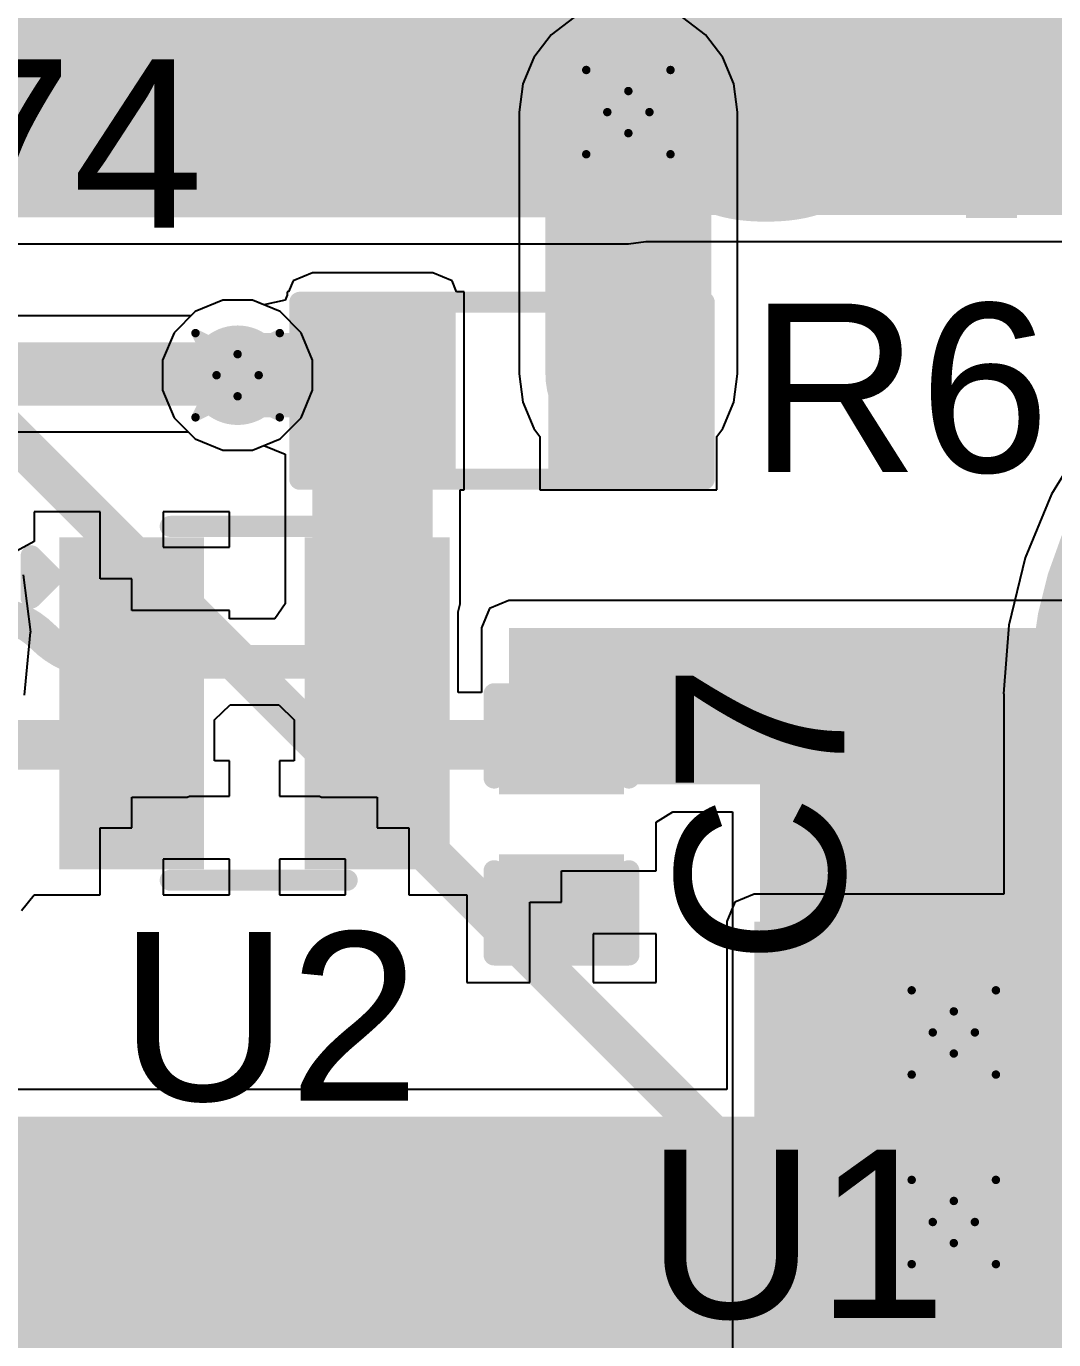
# Model space of a CAD drawing. Header units: inches. Extents: x -0.9 to 13.3, y -2.2 to 2.7.
# Drawn here: x 1.3271 to 1.571, y -1.21 to -0.8982 of the extents above; entities that cross this region are included whole.
import ezdxf

# ---------------------------------------------------------------- set-up
doc = ezdxf.new("R2010")
doc.units = ezdxf.units.IN
doc.header["$MEASUREMENT"] = 0
for name, color, linetype in [('Board Outline', 216, 'Continuous'), ('Bottom Layer', 5, 'Continuous'), ('Dimension', 6, 'Continuous'), ('Drill Drawing', 1, 'Continuous'), ('Top Layer', 1, 'Continuous'), ('Top Overlay', 2, 'Continuous'), ('Top Paste', 8, 'Continuous'), ('Top Solder', 216, 'Continuous'), ('Via Holes', 16, 'Continuous')]:
    doc.layers.add(name, color=color, linetype=linetype)
doc.styles.add('Arial', font='', dxfattribs={"height": 0.2})
doc.styles.add('Arial_Bold', font='', dxfattribs={"height": 0.2})
doc.styles.get('Arial').set_extended_font_data('Arial')
doc.styles.get('Arial_Bold').set_extended_font_data('Arial', bold=True)

# ---------------------------------------------------------------- blocks, each defined once
blk = doc.blocks.new('SOT_583_17')
at = {"layer": 'Top Layer'}
for points in [[(-0.0423228, 0.0354331), (-0.0159448, 0.0354331), (-0.0159448, 0.0236221), (-0.0423228, 0.0236221)], [(0.0159448, 0.0354331), (0.0423228, 0.0354331), (0.0423228, 0.0236221), (0.0159448, 0.0236221)], [(-0.0423228, 0.0157481), (-0.0159448, 0.0157481), (-0.0159448, 0.0039371), (-0.0423228, 0.0039371)], [(0.0159449, 0.0157481), (0.0423229, 0.0157481), (0.0423229, 0.0039371), (0.0159449, 0.0039371)], [(-0.0423228, -0.003937), (-0.0159448, -0.003937), (-0.0159448, -0.015748), (-0.0423228, -0.015748)], [(0.0159447, -0.0039369), (0.0423227, -0.0039369), (0.0423227, -0.0157479), (0.0159447, -0.0157479)], [(-0.0423228, -0.023622), (-0.0159448, -0.023622), (-0.0159448, -0.035433), (-0.0423228, -0.035433)], [(0.0159448, -0.0236221), (0.0423228, -0.0236221), (0.0423228, -0.0354331), (0.0159448, -0.0354331)]]:
    blk.add_hatch(color=1, dxfattribs=at).paths.add_polyline_path(points)
at = {"layer": 'Top Paste'}
for points in [[(-0.0423228, 0.0354331), (-0.0159448, 0.0354331), (-0.0159448, 0.0236221), (-0.0423228, 0.0236221)], [(0.0159448, 0.0354331), (0.0423228, 0.0354331), (0.0423228, 0.0236221), (0.0159448, 0.0236221)], [(-0.0423228, 0.0157481), (-0.0159448, 0.0157481), (-0.0159448, 0.0039371), (-0.0423228, 0.0039371)], [(0.0159449, 0.0157481), (0.0423229, 0.0157481), (0.0423229, 0.0039371), (0.0159449, 0.0039371)], [(-0.0423228, -0.003937), (-0.0159448, -0.003937), (-0.0159448, -0.015748), (-0.0423228, -0.015748)], [(0.0159447, -0.0039369), (0.0423227, -0.0039369), (0.0423227, -0.0157479), (0.0159447, -0.0157479)], [(-0.0423228, -0.023622), (-0.0159448, -0.023622), (-0.0159448, -0.035433), (-0.0423228, -0.035433)], [(0.0159448, -0.0236221), (0.0423228, -0.0236221), (0.0423228, -0.0354331), (0.0159448, -0.0354331)]]:
    blk.add_hatch(color=8, dxfattribs=at).paths.add_polyline_path(points)
at = {"layer": 'Top Solder'}
for points in [[(-0.0463228, 0.0394331), (-0.0119448, 0.0394331), (-0.0119448, 0.0196221), (-0.0463228, 0.0196221)], [(0.0119448, 0.0394331), (0.0463228, 0.0394331), (0.0463228, 0.0196221), (0.0119448, 0.0196221)], [(-0.0463228, 0.0197481), (-0.0119448, 0.0197481), (-0.0119448, -6.29e-05), (-0.0463228, -6.29e-05)], [(0.0119449, 0.0197481), (0.0463229, 0.0197481), (0.0463229, -6.29e-05), (0.0119449, -6.29e-05)], [(-0.0463228, 6.3e-05), (-0.0119448, 6.3e-05), (-0.0119448, -0.019748), (-0.0463228, -0.019748)], [(0.0119447, 6.31e-05), (0.0463227, 6.31e-05), (0.0463227, -0.0197479), (0.0119447, -0.0197479)], [(-0.0463228, -0.019622), (-0.0119448, -0.019622), (-0.0119448, -0.039433), (-0.0463228, -0.039433)], [(0.0119448, -0.0196221), (0.0463228, -0.0196221), (0.0463228, -0.0394331), (0.0119448, -0.0394331)]]:
    blk.add_hatch(color=216, dxfattribs=at).paths.add_polyline_path(points)
at = {"layer": 'Top Overlay'}
for points in [[(-0.02, 0.0419999, 0.005, 0.005, 0), (0.022, 0.042, 0.005, 0.005, 0)], [(-0.053, 0.025, 0.005, 0.005, 0), (-0.0529999, 0.0349999, 0.005, 0.005, 0)], [(-0.0529999, 0.0349999, 0.005, 0.005, 0), (-0.048, 0.03, 0.005, 0.005, 0)], [(-0.053, 0.025, 0.005, 0.005, 0), (-0.048, 0.03, 0.005, 0.005, 0)], [(-0.0199999, -0.042, 0.005, 0.005, 0), (0.022, -0.042, 0.005, 0.005, 0)]]:
    blk.add_lwpolyline(points, format="xyseb", dxfattribs=at)
for points in [[(-0.02125, 0.0419999, 0.0025, 0.0025, 1), (-0.01875, 0.0419999, 0.0025, 0.0025, 1)], [(0.02075, 0.042, 0.0025, 0.0025, 1), (0.02325, 0.042, 0.0025, 0.0025, 1)], [(-0.0542499, 0.0349999, 0.0025, 0.0025, 1), (-0.0517499, 0.0349999, 0.0025, 0.0025, 1)], [(-0.0542499, 0.0349999, 0.0025, 0.0025, 1), (-0.0517499, 0.0349999, 0.0025, 0.0025, 1)], [(-0.04925, 0.03, 0.0025, 0.0025, 1), (-0.04675, 0.03, 0.0025, 0.0025, 1)], [(-0.04925, 0.03, 0.0025, 0.0025, 1), (-0.04675, 0.03, 0.0025, 0.0025, 1)], [(-0.05425, 0.025, 0.0025, 0.0025, 1), (-0.05175, 0.025, 0.0025, 0.0025, 1)], [(-0.05425, 0.025, 0.0025, 0.0025, 1), (-0.05175, 0.025, 0.0025, 0.0025, 1)], [(-0.0212499, -0.042, 0.0025, 0.0025, 1), (-0.0187499, -0.042, 0.0025, 0.0025, 1)], [(0.02075, -0.042, 0.0025, 0.0025, 1), (0.02325, -0.042, 0.0025, 0.0025, 1)]]:
    blk.add_lwpolyline(points, format="xyseb", close=True, dxfattribs=at)
blk = doc.blocks.new('R___0603_60')
at = {"layer": 'Top Layer'}
for points in [[(-0.0150001, 0.0174999), (-0.0150001, -0.0175001), (-0.0450001, -0.0175001), (-0.0450001, 0.0174999)], [(0.0450001, 0.0175001), (0.0450001, -0.0174999), (0.0150001, -0.0174999), (0.0150001, 0.0175001)]]:
    blk.add_hatch(color=1, dxfattribs=at).paths.add_polyline_path(points)
at = {"layer": 'Top Paste'}
for points in [[(-0.0150001, 0.0174999), (-0.0150001, -0.0175001), (-0.0450001, -0.0175001), (-0.0450001, 0.0174999)], [(0.0450001, 0.0175001), (0.0450001, -0.0174999), (0.0150001, -0.0174999), (0.0150001, 0.0175001)]]:
    blk.add_hatch(color=8, dxfattribs=at).paths.add_polyline_path(points)
at = {"layer": 'Top Solder'}
for points in [[(-0.0110001, 0.0214999), (-0.0110001, -0.0215001), (-0.0490001, -0.0215001), (-0.0490001, 0.0214999)], [(0.0490001, 0.0215001), (0.0490001, -0.0214999), (0.0110001, -0.0214999), (0.0110001, 0.0215001)]]:
    blk.add_hatch(color=216, dxfattribs=at).paths.add_polyline_path(points)
at = {"layer": 'Top Overlay'}
for points in [[(-0.0479999, -0.021, 0.005, 0.005, 0), (-0.048, 0.021, 0.005, 0.005, 0)], [(0.0479999, 0.021, 0.005, 0.005, 0), (-0.048, 0.021, 0.005, 0.005, 0)], [(0.048, -0.021, 0.005, 0.005, 0), (0.0479999, 0.021, 0.005, 0.005, 0)], [(0.048, -0.021, 0.005, 0.005, 0), (-0.0479999, -0.021, 0.005, 0.005, 0)]]:
    blk.add_lwpolyline(points, format="xyseb", dxfattribs=at)
for points in [[(-0.04925, 0.021, 0.0025, 0.0025, 1), (-0.04675, 0.021, 0.0025, 0.0025, 1)], [(-0.04925, 0.021, 0.0025, 0.0025, 1), (-0.04675, 0.021, 0.0025, 0.0025, 1)], [(0.0467499, 0.021, 0.0025, 0.0025, 1), (0.0492499, 0.021, 0.0025, 0.0025, 1)], [(0.0467499, 0.021, 0.0025, 0.0025, 1), (0.0492499, 0.021, 0.0025, 0.0025, 1)], [(-0.0492499, -0.021, 0.0025, 0.0025, 1), (-0.0467499, -0.021, 0.0025, 0.0025, 1)], [(-0.0492499, -0.021, 0.0025, 0.0025, 1), (-0.0467499, -0.021, 0.0025, 0.0025, 1)], [(0.04675, -0.021, 0.0025, 0.0025, 1), (0.04925, -0.021, 0.0025, 0.0025, 1)], [(0.04675, -0.021, 0.0025, 0.0025, 1), (0.04925, -0.021, 0.0025, 0.0025, 1)]]:
    blk.add_lwpolyline(points, format="xyseb", close=True, dxfattribs=at)
blk = doc.blocks.new('C___0402_120')
at = {"layer": 'Top Layer'}
for points in [[(-0.0275, -0.0124999), (-0.0275, 0.0125001), (-0.009499999999999998, 0.0125001), (-0.009500000000000001, -0.0124999)], [(0.009499999999999998, -0.0125001), (0.009500000000000001, 0.0124999), (0.0275, 0.0124999), (0.0275, -0.0125001)]]:
    blk.add_hatch(color=1, dxfattribs=at).paths.add_polyline_path(points)
at = {"layer": 'Top Paste'}
for points in [[(-0.0275, -0.0124999), (-0.0275, 0.0125001), (-0.009499999999999998, 0.0125001), (-0.009500000000000001, -0.0124999)], [(0.009499999999999998, -0.0125001), (0.009500000000000001, 0.0124999), (0.0275, 0.0124999), (0.0275, -0.0125001)]]:
    blk.add_hatch(color=8, dxfattribs=at).paths.add_polyline_path(points)
at = {"layer": 'Top Solder'}
for points in [[(-0.0298622, -0.0148621), (-0.0298622, 0.0148623), (-0.007137799999999999, 0.0148623), (-0.007137800000000001, -0.0148621)], [(0.007137799999999999, -0.0148623), (0.007137800000000001, 0.0148621), (0.0298622, 0.0148621), (0.0298622, -0.0148623)]]:
    blk.add_hatch(color=216, dxfattribs=at).paths.add_polyline_path(points)
at = {"layer": 'Top Overlay'}
for points in [[(-0.031, 0.016, 0.005, 0.005, 0), (-0.031, -0.016, 0.005, 0.005, 0)], [(-0.031, 0.016, 0.005, 0.005, 0), (-0.011, 0.016, 0.005, 0.005, 0)], [(0.011, 0.016, 0.005, 0.005, 0), (0.031, 0.016, 0.005, 0.005, 0)], [(0.031, 0.016, 0.005, 0.005, 0), (0.031, -0.016, 0.005, 0.005, 0)], [(-0.031, -0.016, 0.005, 0.005, 0), (-0.011, -0.016, 0.005, 0.005, 0)], [(0.011, -0.016, 0.005, 0.005, 0), (0.031, -0.016, 0.005, 0.005, 0)]]:
    blk.add_lwpolyline(points, format="xyseb", dxfattribs=at)
for points in [[(-0.03225, 0.016, 0.0025, 0.0025, 1), (-0.02975, 0.016, 0.0025, 0.0025, 1)], [(-0.03225, 0.016, 0.0025, 0.0025, 1), (-0.02975, 0.016, 0.0025, 0.0025, 1)], [(-0.01225, 0.016, 0.0025, 0.0025, 1), (-0.00975, 0.016, 0.0025, 0.0025, 1)], [(0.00975, 0.016, 0.0025, 0.0025, 1), (0.01225, 0.016, 0.0025, 0.0025, 1)], [(0.02975, 0.016, 0.0025, 0.0025, 1), (0.03225, 0.016, 0.0025, 0.0025, 1)], [(0.02975, 0.016, 0.0025, 0.0025, 1), (0.03225, 0.016, 0.0025, 0.0025, 1)], [(-0.03225, -0.016, 0.0025, 0.0025, 1), (-0.02975, -0.016, 0.0025, 0.0025, 1)], [(-0.03225, -0.016, 0.0025, 0.0025, 1), (-0.02975, -0.016, 0.0025, 0.0025, 1)], [(-0.01225, -0.016, 0.0025, 0.0025, 1), (-0.00975, -0.016, 0.0025, 0.0025, 1)], [(0.00975, -0.016, 0.0025, 0.0025, 1), (0.01225, -0.016, 0.0025, 0.0025, 1)], [(0.02975, -0.016, 0.0025, 0.0025, 1), (0.03225, -0.016, 0.0025, 0.0025, 1)], [(0.02975, -0.016, 0.0025, 0.0025, 1), (0.03225, -0.016, 0.0025, 0.0025, 1)]]:
    blk.add_lwpolyline(points, format="xyseb", close=True, dxfattribs=at)

msp = doc.modelspace()

# ---------------------------------------------------------------- hatches: boundary and pattern name
at = {"layer": 'Bottom Layer'}
h = msp.add_hatch(color=5, dxfattribs=at)
edge = h.paths.add_edge_path()
edge.add_arc((1.4700309, -0.9185963), 0.011811, 0, 360)
h = msp.add_hatch(color=5, dxfattribs=at)
edge = h.paths.add_edge_path()
edge.add_arc((1.3772784, -0.9810467), 0.011811, 0, 360)
for points in [[(1.4999172, -1.2170467), (1.62514, -1.2170467), (1.62514, -1.1107515), (1.4999172, -1.1107515)], [(1.2852784, -1.2170467), (1.6082784, -1.2170467), (1.6082784, -1.1570467), (1.2852784, -1.1570467)], [(1.2852784, -1.5031866), (1.3872784, -1.5031866), (1.3872784, -1.1570468), (1.2852784, -1.1570468)]]:
    msp.add_hatch(color=5, dxfattribs=at).paths.add_polyline_path(points)
h = msp.add_hatch(color=5, dxfattribs=at)
edge = h.paths.add_edge_path()
edge.add_arc((1.5472784, -1.1370467), 0.011811, 0, 360)
h = msp.add_hatch(color=5, dxfattribs=at)
edge = h.paths.add_edge_path()
edge.add_arc((1.5472784, -1.1820467), 0.011811, 0, 360)
at = {"layer": 'Top Layer'}
h = msp.add_hatch(color=1, dxfattribs=at)
edge = h.paths.add_edge_path()
edge.add_arc((1.4700309, -0.9185963), 0.011811, 0, 360)
for points in [[(1.3950307, -1.0352999), (1.4236011, -1.0352999), (1.4236011, -0.9632359), (1.3950307, -0.9632359)], [(1.4416581, -1.0781586), (1.6394083, -1.0781586), (1.6394083, -1.0410468), (1.4416581, -1.0410468)], [(1.5012784, -1.2160467), (1.6394082, -1.2160467), (1.6394082, -1.0410467), (1.5012784, -1.0410467)], [(1.2910008, -1.07467), (1.3653336, -1.07467), (1.3653336, -1.062859), (1.2910008, -1.062859)], [(1.3972231, -1.0746699), (1.4666581, -1.0746699), (1.4666581, -1.0628589), (1.3972231, -1.0628589)]]:
    msp.add_hatch(color=1, dxfattribs=at).paths.add_polyline_path(points)
h = msp.add_hatch(color=1, dxfattribs=at)
edge = h.paths.add_edge_path()
edge.add_arc((1.3772784, -0.9810467), 0.011811, 0, 360)
h = msp.add_hatch(color=1, dxfattribs=at)
edge = h.paths.add_edge_path()
edge.add_arc((1.5472784, -1.1370467), 0.011811, 0, 360)
h = msp.add_hatch(color=1, dxfattribs=at)
edge = h.paths.add_edge_path()
edge.add_arc((1.5472784, -1.1820467), 0.011811, 0, 360)
at = {"layer": 'Via Holes'}
h = msp.add_hatch(color=7, dxfattribs=at)
edge = h.paths.add_edge_path()
edge.add_arc((1.4700309, -0.9185963), 0.0059055, 0, 360)
h = msp.add_hatch(color=7, dxfattribs=at)
edge = h.paths.add_edge_path()
edge.add_arc((1.3772784, -0.9810467), 0.0059055, 0, 360)
h = msp.add_hatch(color=7, dxfattribs=at)
edge = h.paths.add_edge_path()
edge.add_arc((1.5472784, -1.1370467), 0.0059055, 0, 360)
h = msp.add_hatch(color=7, dxfattribs=at)
edge = h.paths.add_edge_path()
edge.add_arc((1.5472784, -1.1820467), 0.0059055, 0, 360)

# ---------------------------------------------------------------- linework, layer by layer
at = {"layer": 'Board Outline'}
msp.add_lwpolyline([(1.9986701, 0.2156704, 0.01, 0.01, -1.122171366645898), (-0.011594, -1.5132862, 0.01, 0.01, 0)], format="xyseb", dxfattribs=at)
at = {"layer": 'Bottom Layer'}
for p, q in [((1.1171958, -0.9498638), (1.4700309, -0.9498638)), ((1.4700309, -0.9498638), (1.4742056, -0.9493142)), ((1.4742056, -0.9493142), (1.6335891, -0.9493142)), ((1.3737356, -0.9632357), (1.3671893, -0.9659473)), ((1.3808212, -0.9632357), (1.3737356, -0.9632357)), ((1.3873675, -0.9659473), (1.3808212, -0.9632357)), ((1.3671893, -0.9659473), (1.3661653, -0.9669713)), ((1.3923778, -0.9709576), (1.3873675, -0.9659473)), ((1.3661653, -0.9669713), (1.1703072, -0.9669713)), ((1.3950894, -0.9775039), (1.3923778, -0.9709576)), ((1.3950894, -0.9845895), (1.3950894, -0.9775039)), ((1.3923778, -0.9911358), (1.3950894, -0.9845895)), ((1.3873675, -0.9961461), (1.3923778, -0.9911358)), ((1.3074993, -0.9945003), (1.3655435, -0.9945003)), ((1.3655435, -0.9945003), (1.3671893, -0.9961461)), ((1.3671893, -0.9961461), (1.3737356, -0.9988577)), ((1.3808212, -0.9988577), (1.3873675, -0.9961461)), ((1.5790237, -0.9953103), (1.5704617, -1.0092823)), ((1.3737356, -0.9988577), (1.3808212, -0.9988577)), ((1.5704617, -1.0092823), (1.5641908, -1.0244216)), ((1.5641908, -1.0244216), (1.5603654, -1.0403555)), ((1.3282282, -1.0420467), (1.3264367, -1.0284387)), ((1.5603654, -1.0403555), (1.5590797, -1.0566917)), ((1.3266748, -1.0569981), (1.3281474, -1.0420467)), ((1.3281474, -1.0420467), (1.3282282, -1.0420467)), ((1.5590797, -1.0566917), (1.5591772, -1.0566917)), ((1.5591772, -1.0566917), (1.5591772, -1.104257)), ((1.495325, -1.1061592), (1.4934228, -1.1107514)), ((1.4999172, -1.104257), (1.495325, -1.1061592)), ((1.5591772, -1.104257), (1.4999172, -1.104257)), ((1.4934228, -1.1107514), (1.4934228, -1.1505523)), ((1.4934228, -1.1505523), (1.2852784, -1.1505523))]:
    msp.add_line(p, q, dxfattribs=at)
for points in [[(1.1171958, -0.9185963, 0.05, 0.05, 0), (1.4700309, -0.9185963, 0.05, 0.05, 0)], [(1.4700309, -0.9180467, 0.05, 0.05, 0), (1.7361105, -0.9180467, 0.05, 0.05, 0)], [(1.1703072, -0.9807358, 0.015, 0.015, 0), (1.3769675, -0.9807358, 0.015, 0.015, 0)], [(1.3769675, -0.9807358, 0.015, 0.015, 0), (1.3772784, -0.9810467, 0.015, 0.015, 0)], [(1.5854016, -1.0566917, 0.04, 0.04, -0.198912367379658), (1.6082784, -1.0014622, 0.04, 0.04, 0)], [(1.5854016, -1.16223, 0.04, 0.04, 0), (1.5854016, -1.0566917, 0.04, 0.04, 0)]]:
    msp.add_lwpolyline(points, format="xyseb", dxfattribs=at)
for points in [[(1.4575309, -0.9180467, 0.025, 0.025, 1), (1.4825309, -0.9180467, 0.025, 0.025, 1)], [(1.4575309, -0.9185963, 0.025, 0.025, 1), (1.4825309, -0.9185963, 0.025, 0.025, 1)], [(1.3732175, -0.9807358, 0.0075, 0.0075, 1), (1.3807175, -0.9807358, 0.0075, 0.0075, 1)], [(1.3732175, -0.9807358, 0.0075, 0.0075, 1), (1.3807175, -0.9807358, 0.0075, 0.0075, 1)], [(1.3735284, -0.9810467, 0.0075, 0.0075, 1), (1.3810284, -0.9810467, 0.0075, 0.0075, 1)], [(1.5754016, -1.0566917, 0.02, 0.02, 1), (1.5954016, -1.0566917, 0.02, 0.02, 1)], [(1.5754016, -1.0566917, 0.02, 0.02, 1), (1.5954016, -1.0566917, 0.02, 0.02, 1)], [(1.5754016, -1.16223, 0.02, 0.02, 1), (1.5954016, -1.16223, 0.02, 0.02, 1)]]:
    msp.add_lwpolyline(points, format="xyseb", close=True, dxfattribs=at)
at = {"layer": 'Dimension'}
for points in [[(0.0408131, 0.0155972, 0.01, 0.01, -3.064050539179198), (0.0296403, -1.5298955, 0.01, 0.01, 0)], [(1.0932784, -0.7650467, 0.01, 0.01, 0), (2.1742784, -1.8460467, 0.01, 0.01, 0)]]:
    msp.add_lwpolyline(points, format="xyseb", dxfattribs=at)
at = {"layer": 'Drill Drawing'}
for points in [[(1.4600309, -0.9085963, 0.002, 0.002, 0), (1.4700309, -0.9135963, 0.002, 0.002, 0)], [(1.4600309, -0.9085963, 0.002, 0.002, 0), (1.4650309, -0.9185963, 0.002, 0.002, 0)], [(1.4700309, -0.9135963, 0.002, 0.002, 0), (1.4800309, -0.9085963, 0.002, 0.002, 0)], [(1.4750309, -0.9185963, 0.002, 0.002, 0), (1.4800309, -0.9085963, 0.002, 0.002, 0)], [(1.4600309, -0.9285963, 0.002, 0.002, 0), (1.4650309, -0.9185963, 0.002, 0.002, 0)], [(1.4750309, -0.9185963, 0.002, 0.002, 0), (1.4800309, -0.9285963, 0.002, 0.002, 0)], [(1.4600309, -0.9285963, 0.002, 0.002, 0), (1.4700309, -0.9235963, 0.002, 0.002, 0)], [(1.4700309, -0.9235963, 0.002, 0.002, 0), (1.4800309, -0.9285963, 0.002, 0.002, 0)], [(1.3672784, -0.9710467, 0.002, 0.002, 0), (1.3772784, -0.9760467, 0.002, 0.002, 0)], [(1.3672784, -0.9710467, 0.002, 0.002, 0), (1.3722784, -0.9810467, 0.002, 0.002, 0)], [(1.3772784, -0.9760467, 0.002, 0.002, 0), (1.3872784, -0.9710467, 0.002, 0.002, 0)], [(1.3822784, -0.9810467, 0.002, 0.002, 0), (1.3872784, -0.9710467, 0.002, 0.002, 0)], [(1.3672784, -0.9910467, 0.002, 0.002, 0), (1.3722784, -0.9810467, 0.002, 0.002, 0)], [(1.3822784, -0.9810467, 0.002, 0.002, 0), (1.3872784, -0.9910467, 0.002, 0.002, 0)], [(1.3672784, -0.9910467, 0.002, 0.002, 0), (1.3772784, -0.9860467, 0.002, 0.002, 0)], [(1.3772784, -0.9860467, 0.002, 0.002, 0), (1.3872784, -0.9910467, 0.002, 0.002, 0)], [(1.5372784, -1.1270467, 0.002, 0.002, 0), (1.5472784, -1.1320467, 0.002, 0.002, 0)], [(1.5372784, -1.1270467, 0.002, 0.002, 0), (1.5422784, -1.1370467, 0.002, 0.002, 0)], [(1.5472784, -1.1320467, 0.002, 0.002, 0), (1.5572784, -1.1270467, 0.002, 0.002, 0)], [(1.5522784, -1.1370467, 0.002, 0.002, 0), (1.5572784, -1.1270467, 0.002, 0.002, 0)], [(1.5372784, -1.1470467, 0.002, 0.002, 0), (1.5422784, -1.1370467, 0.002, 0.002, 0)], [(1.5522784, -1.1370467, 0.002, 0.002, 0), (1.5572784, -1.1470467, 0.002, 0.002, 0)], [(1.5372784, -1.1470467, 0.002, 0.002, 0), (1.5472784, -1.1420467, 0.002, 0.002, 0)], [(1.5472784, -1.1420467, 0.002, 0.002, 0), (1.5572784, -1.1470467, 0.002, 0.002, 0)], [(1.5372784, -1.1720467, 0.002, 0.002, 0), (1.5472784, -1.1770467, 0.002, 0.002, 0)], [(1.5372784, -1.1720467, 0.002, 0.002, 0), (1.5422784, -1.1820467, 0.002, 0.002, 0)], [(1.5472784, -1.1770467, 0.002, 0.002, 0), (1.5572784, -1.1720467, 0.002, 0.002, 0)], [(1.5522784, -1.1820467, 0.002, 0.002, 0), (1.5572784, -1.1720467, 0.002, 0.002, 0)], [(1.5372784, -1.1920467, 0.002, 0.002, 0), (1.5422784, -1.1820467, 0.002, 0.002, 0)], [(1.5522784, -1.1820467, 0.002, 0.002, 0), (1.5572784, -1.1920467, 0.002, 0.002, 0)], [(1.5372784, -1.1920467, 0.002, 0.002, 0), (1.5472784, -1.1870467, 0.002, 0.002, 0)], [(1.5472784, -1.1870467, 0.002, 0.002, 0), (1.5572784, -1.1920467, 0.002, 0.002, 0)]]:
    msp.add_lwpolyline(points, format="xyseb", dxfattribs=at)
for points in [[(1.4595309, -0.9085963, 0.001, 0.001, 1), (1.4605309, -0.9085963, 0.001, 0.001, 1)], [(1.4595309, -0.9085963, 0.001, 0.001, 1), (1.4605309, -0.9085963, 0.001, 0.001, 1)], [(1.4795309, -0.9085963, 0.001, 0.001, 1), (1.4805309, -0.9085963, 0.001, 0.001, 1)], [(1.4795309, -0.9085963, 0.001, 0.001, 1), (1.4805309, -0.9085963, 0.001, 0.001, 1)], [(1.4695309, -0.9135963, 0.001, 0.001, 1), (1.4705309, -0.9135963, 0.001, 0.001, 1)], [(1.4695309, -0.9135963, 0.001, 0.001, 1), (1.4705309, -0.9135963, 0.001, 0.001, 1)], [(1.4645309, -0.9185963, 0.001, 0.001, 1), (1.4655309, -0.9185963, 0.001, 0.001, 1)], [(1.4645309, -0.9185963, 0.001, 0.001, 1), (1.4655309, -0.9185963, 0.001, 0.001, 1)], [(1.4745309, -0.9185963, 0.001, 0.001, 1), (1.4755309, -0.9185963, 0.001, 0.001, 1)], [(1.4745309, -0.9185963, 0.001, 0.001, 1), (1.4755309, -0.9185963, 0.001, 0.001, 1)], [(1.4695309, -0.9235963, 0.001, 0.001, 1), (1.4705309, -0.9235963, 0.001, 0.001, 1)], [(1.4695309, -0.9235963, 0.001, 0.001, 1), (1.4705309, -0.9235963, 0.001, 0.001, 1)], [(1.4595309, -0.9285963, 0.001, 0.001, 1), (1.4605309, -0.9285963, 0.001, 0.001, 1)], [(1.4595309, -0.9285963, 0.001, 0.001, 1), (1.4605309, -0.9285963, 0.001, 0.001, 1)], [(1.4795309, -0.9285963, 0.001, 0.001, 1), (1.4805309, -0.9285963, 0.001, 0.001, 1)], [(1.4795309, -0.9285963, 0.001, 0.001, 1), (1.4805309, -0.9285963, 0.001, 0.001, 1)], [(1.3667784, -0.9710467, 0.001, 0.001, 1), (1.3677784, -0.9710467, 0.001, 0.001, 1)], [(1.3667784, -0.9710467, 0.001, 0.001, 1), (1.3677784, -0.9710467, 0.001, 0.001, 1)], [(1.3867784, -0.9710467, 0.001, 0.001, 1), (1.3877784, -0.9710467, 0.001, 0.001, 1)], [(1.3867784, -0.9710467, 0.001, 0.001, 1), (1.3877784, -0.9710467, 0.001, 0.001, 1)], [(1.3767784, -0.9760467, 0.001, 0.001, 1), (1.3777784, -0.9760467, 0.001, 0.001, 1)], [(1.3767784, -0.9760467, 0.001, 0.001, 1), (1.3777784, -0.9760467, 0.001, 0.001, 1)], [(1.3717784, -0.9810467, 0.001, 0.001, 1), (1.3727784, -0.9810467, 0.001, 0.001, 1)], [(1.3717784, -0.9810467, 0.001, 0.001, 1), (1.3727784, -0.9810467, 0.001, 0.001, 1)], [(1.3817784, -0.9810467, 0.001, 0.001, 1), (1.3827784, -0.9810467, 0.001, 0.001, 1)], [(1.3817784, -0.9810467, 0.001, 0.001, 1), (1.3827784, -0.9810467, 0.001, 0.001, 1)], [(1.3767784, -0.9860467, 0.001, 0.001, 1), (1.3777784, -0.9860467, 0.001, 0.001, 1)], [(1.3767784, -0.9860467, 0.001, 0.001, 1), (1.3777784, -0.9860467, 0.001, 0.001, 1)], [(1.3667784, -0.9910467, 0.001, 0.001, 1), (1.3677784, -0.9910467, 0.001, 0.001, 1)], [(1.3667784, -0.9910467, 0.001, 0.001, 1), (1.3677784, -0.9910467, 0.001, 0.001, 1)], [(1.3867784, -0.9910467, 0.001, 0.001, 1), (1.3877784, -0.9910467, 0.001, 0.001, 1)], [(1.3867784, -0.9910467, 0.001, 0.001, 1), (1.3877784, -0.9910467, 0.001, 0.001, 1)], [(1.5367784, -1.1270467, 0.001, 0.001, 1), (1.5377784, -1.1270467, 0.001, 0.001, 1)], [(1.5367784, -1.1270467, 0.001, 0.001, 1), (1.5377784, -1.1270467, 0.001, 0.001, 1)], [(1.5567784, -1.1270467, 0.001, 0.001, 1), (1.5577784, -1.1270467, 0.001, 0.001, 1)], [(1.5567784, -1.1270467, 0.001, 0.001, 1), (1.5577784, -1.1270467, 0.001, 0.001, 1)], [(1.5467784, -1.1320467, 0.001, 0.001, 1), (1.5477784, -1.1320467, 0.001, 0.001, 1)], [(1.5467784, -1.1320467, 0.001, 0.001, 1), (1.5477784, -1.1320467, 0.001, 0.001, 1)], [(1.5417784, -1.1370467, 0.001, 0.001, 1), (1.5427784, -1.1370467, 0.001, 0.001, 1)], [(1.5417784, -1.1370467, 0.001, 0.001, 1), (1.5427784, -1.1370467, 0.001, 0.001, 1)], [(1.5517784, -1.1370467, 0.001, 0.001, 1), (1.5527784, -1.1370467, 0.001, 0.001, 1)], [(1.5517784, -1.1370467, 0.001, 0.001, 1), (1.5527784, -1.1370467, 0.001, 0.001, 1)], [(1.5467784, -1.1420467, 0.001, 0.001, 1), (1.5477784, -1.1420467, 0.001, 0.001, 1)], [(1.5467784, -1.1420467, 0.001, 0.001, 1), (1.5477784, -1.1420467, 0.001, 0.001, 1)], [(1.5367784, -1.1470467, 0.001, 0.001, 1), (1.5377784, -1.1470467, 0.001, 0.001, 1)], [(1.5367784, -1.1470467, 0.001, 0.001, 1), (1.5377784, -1.1470467, 0.001, 0.001, 1)], [(1.5567784, -1.1470467, 0.001, 0.001, 1), (1.5577784, -1.1470467, 0.001, 0.001, 1)], [(1.5567784, -1.1470467, 0.001, 0.001, 1), (1.5577784, -1.1470467, 0.001, 0.001, 1)], [(1.5367784, -1.1720467, 0.001, 0.001, 1), (1.5377784, -1.1720467, 0.001, 0.001, 1)], [(1.5367784, -1.1720467, 0.001, 0.001, 1), (1.5377784, -1.1720467, 0.001, 0.001, 1)], [(1.5567784, -1.1720467, 0.001, 0.001, 1), (1.5577784, -1.1720467, 0.001, 0.001, 1)], [(1.5567784, -1.1720467, 0.001, 0.001, 1), (1.5577784, -1.1720467, 0.001, 0.001, 1)], [(1.5467784, -1.1770467, 0.001, 0.001, 1), (1.5477784, -1.1770467, 0.001, 0.001, 1)], [(1.5467784, -1.1770467, 0.001, 0.001, 1), (1.5477784, -1.1770467, 0.001, 0.001, 1)], [(1.5417784, -1.1820467, 0.001, 0.001, 1), (1.5427784, -1.1820467, 0.001, 0.001, 1)], [(1.5417784, -1.1820467, 0.001, 0.001, 1), (1.5427784, -1.1820467, 0.001, 0.001, 1)], [(1.5517784, -1.1820467, 0.001, 0.001, 1), (1.5527784, -1.1820467, 0.001, 0.001, 1)], [(1.5517784, -1.1820467, 0.001, 0.001, 1), (1.5527784, -1.1820467, 0.001, 0.001, 1)], [(1.5467784, -1.1870467, 0.001, 0.001, 1), (1.5477784, -1.1870467, 0.001, 0.001, 1)], [(1.5467784, -1.1870467, 0.001, 0.001, 1), (1.5477784, -1.1870467, 0.001, 0.001, 1)], [(1.5367784, -1.1920467, 0.001, 0.001, 1), (1.5377784, -1.1920467, 0.001, 0.001, 1)], [(1.5367784, -1.1920467, 0.001, 0.001, 1), (1.5377784, -1.1920467, 0.001, 0.001, 1)], [(1.5567784, -1.1920467, 0.001, 0.001, 1), (1.5577784, -1.1920467, 0.001, 0.001, 1)], [(1.5567784, -1.1920467, 0.001, 0.001, 1), (1.5577784, -1.1920467, 0.001, 0.001, 1)]]:
    msp.add_lwpolyline(points, format="xyseb", close=True, dxfattribs=at)
at = {"layer": 'Top Layer'}
for p, q in [((1.4570776, -0.8961605), (1.4517122, -0.9002776)), ((1.4883496, -0.9002776), (1.4829842, -0.8961605)), ((1.4517122, -0.9002776), (1.4475951, -0.905643)), ((1.4924667, -0.905643), (1.4883496, -0.9002776)), ((1.4475951, -0.905643), (1.445007, -0.9118912)), ((1.4950548, -0.9118912), (1.4924667, -0.905643)), ((1.445007, -0.9118912), (1.4441243, -0.9185963)), ((1.4959375, -0.9185963), (1.4950548, -0.9118912)), ((1.4441243, -0.9185963), (1.4441243, -0.9807357)), ((1.4959375, -0.9807357), (1.4959375, -0.9185963)), ((1.3950307, -0.9567415), (1.3904385, -0.9586437)), ((1.4236012, -0.9567415), (1.3950307, -0.9567415)), ((1.4281934, -0.9586437), (1.4236012, -0.9567415)), ((1.3904385, -0.9586437), (1.3893647, -0.9612359)), ((1.4292672, -0.9612359), (1.4281934, -0.9586437)), ((1.3737356, -0.9632357), (1.3671893, -0.9659473)), ((1.3808212, -0.9632357), (1.3737356, -0.9632357)), ((1.3835363, -0.9643603), (1.3808212, -0.9632357)), ((1.3885363, -0.9632358), (1.3835363, -0.9643603)), ((1.3890307, -0.9620423), (1.3885363, -0.9632358)), ((1.3893647, -0.9612359), (1.3890307, -0.9612359)), ((1.3890307, -0.9612359), (1.3890307, -0.9620423)), ((1.4310307, -0.9612359), (1.4292672, -0.9612359)), ((1.4310307, -1.0082359), (1.4310307, -0.9612359)), ((1.3671893, -0.9659473), (1.362179, -0.9709576)), ((1.362179, -0.9709576), (1.3594674, -0.9775039)), ((1.3594674, -0.9775039), (1.3594674, -0.9845895)), ((1.4441243, -0.9807357), (1.445007, -0.9874408)), ((1.4950548, -0.9874408), (1.4959375, -0.9807357)), ((1.3594674, -0.9845895), (1.362179, -0.9911358)), ((1.445007, -0.9874408), (1.4475951, -0.993689)), ((1.4924667, -0.993689), (1.4950548, -0.9874408)), ((1.362179, -0.9911358), (1.3671893, -0.9961461)), ((1.4475951, -0.993689), (1.4490309, -0.9955601)), ((1.4910309, -0.9955601), (1.4924667, -0.993689)), ((1.3671893, -0.9961461), (1.3737356, -0.9988577)), ((1.4490309, -0.9955601), (1.4490309, -1.0082357)), ((1.4910309, -1.0082357), (1.4910309, -0.9955601)), ((1.3737356, -0.9988577), (1.3808212, -0.9988577)), ((1.3808212, -0.9988577), (1.3835363, -0.9977331)), ((1.3835363, -0.9977331), (1.3885363, -0.9997932)), ((1.3885363, -0.9997932), (1.3885363, -1.0352998)), ((1.4300956, -1.0322138), (1.4300956, -1.0082359)), ((1.4300956, -1.0082359), (1.4310307, -1.0082359)), ((1.4490309, -1.0082357), (1.4910309, -1.0082357)), ((1.3446446, -1.0134889), (1.3289556, -1.0134889)), ((1.3289556, -1.0134889), (1.3289556, -1.0204842)), ((1.3446446, -1.0293944), (1.3446446, -1.0134889)), ((1.3753336, -1.0134889), (1.3596446, -1.0134889)), ((1.3596446, -1.0134889), (1.3596446, -1.0218944)), ((1.3753336, -1.0218944), (1.3753336, -1.0134889)), ((1.3289556, -1.0204842), (1.3239556, -1.0233212)), ((1.3596446, -1.0218944), (1.3753336, -1.0218944)), ((1.3521446, -1.0293944), (1.3446446, -1.0293944)), ((1.3521446, -1.0368944), (1.3521446, -1.0293944)), ((1.4300957, -1.0352998), (1.4300956, -1.0322138)), ((1.4416581, -1.0345523), (1.4370659, -1.0364545)), ((1.6394083, -1.0345523), (1.4416581, -1.0345523)), ((1.3753336, -1.0368944), (1.3521446, -1.0368944)), ((1.3753336, -1.0388835), (1.3753336, -1.0368944)), ((1.3885363, -1.0352998), (1.3861418, -1.0388835)), ((1.4296013, -1.0371741), (1.4296014, -1.037174)), ((1.4296013, -1.0563645), (1.4296013, -1.0371741)), ((1.4296014, -1.037174), (1.4300957, -1.0352998)), ((1.4370659, -1.0364545), (1.4351637, -1.0410467)), ((1.3861418, -1.0388835), (1.3753336, -1.0388835)), ((1.4351637, -1.0410467), (1.4351637, -1.0563645)), ((1.4351637, -1.0563645), (1.4296013, -1.0563645)), ((1.371828, -1.0628591), (1.3754763, -1.0592753)), ((1.3754763, -1.0592753), (1.3870803, -1.0592753)), ((1.3870803, -1.0592753), (1.3907287, -1.062859)), ((1.371828, -1.072544), (1.371828, -1.0628591)), ((1.3907287, -1.062859), (1.3907287, -1.0725441)), ((1.3753336, -1.072544), (1.371828, -1.072544)), ((1.3753336, -1.0809495), (1.3753336, -1.072544)), ((1.3907287, -1.0725441), (1.3872232, -1.0725441)), ((1.3872232, -1.0725441), (1.3872232, -1.0809496)), ((1.3521446, -1.0884495), (1.3521446, -1.0811665)), ((1.3521446, -1.0811665), (1.3653336, -1.0811665)), ((1.3653336, -1.0811665), (1.3658575, -1.0809495)), ((1.3658575, -1.0809495), (1.3753336, -1.0809495)), ((1.3872232, -1.0809496), (1.3966997, -1.0809496)), ((1.3966997, -1.0809496), (1.3972231, -1.0811664)), ((1.3972231, -1.0811664), (1.4104122, -1.0811664)), ((1.4104122, -1.0811664), (1.4104122, -1.0884496)), ((1.4766579, -1.0871587), (1.4806201, -1.084653)), ((1.4806201, -1.084653), (1.494784, -1.084653)), ((1.494784, -1.084653), (1.494784, -1.2160467)), ((1.4766579, -1.0986586), (1.4766579, -1.0871587)), ((1.3446446, -1.104355), (1.3446446, -1.0884495)), ((1.3446446, -1.0884495), (1.3521446, -1.0884495)), ((1.4104122, -1.0884496), (1.4179122, -1.0884496)), ((1.4179122, -1.0884496), (1.4179122, -1.1043551)), ((1.3753336, -1.0959495), (1.3596446, -1.0959495)), ((1.3596446, -1.0959495), (1.3596446, -1.104355)), ((1.3753336, -1.104355), (1.3753336, -1.0959495)), ((1.4029122, -1.0959496), (1.3872232, -1.0959496)), ((1.3872232, -1.0959496), (1.3872232, -1.1043551)), ((1.4029122, -1.1043551), (1.4029122, -1.0959496)), ((1.4541581, -1.1061586), (1.4541581, -1.0986586)), ((1.4541581, -1.0986586), (1.4766579, -1.0986586)), ((1.3260006, -1.1081311), (1.3289556, -1.1043551)), ((1.3289556, -1.1043551), (1.3310007, -1.104355)), ((1.3310007, -1.104355), (1.3446446, -1.104355)), ((1.3596446, -1.104355), (1.3753336, -1.104355)), ((1.3872232, -1.1043551), (1.4029122, -1.1043551)), ((1.4179122, -1.1043551), (1.4316579, -1.1043551)), ((1.4316579, -1.1043551), (1.4316579, -1.1251586)), ((1.4466581, -1.1251586), (1.4466581, -1.1061586)), ((1.4466581, -1.1061586), (1.4541581, -1.1061586)), ((1.4766579, -1.1136586), (1.4616581, -1.1136586)), ((1.4616581, -1.1136586), (1.4616581, -1.1251586)), ((1.4766579, -1.1251586), (1.4766579, -1.1136586)), ((1.4316579, -1.1251586), (1.4466581, -1.1251586)), ((1.4616581, -1.1251586), (1.4766579, -1.1251586))]:
    msp.add_line(p, q, dxfattribs=at)
for points in [[(1.4700309, -0.9807357, 0.0393701, 0.0393701, 0), (1.4700309, -0.9185963, 0.0393701, 0.0393701, 0)], [(1.3772784, -0.9810467, 0.02, 0.02, 0), (1.4097197, -0.9810467, 0.02, 0.02, 0)], [(1.4097197, -0.9810467, 0.02, 0.02, 0), (1.4100306, -0.9807358, 0.02, 0.02, 0)], [(1.4100306, -0.9807358, 0.015, 0.015, 0), (1.4100307, -0.9807359, 0.015, 0.015, 0)], [(1.3171703, -1.0373986, 0.008, 0.008, -0.198912367379658), (1.3311131, -1.0431739, 0.008, 0.008, 0)], [(1.3453702, -1.0490794, 0.008, 0.008, -0.198912367379658), (1.3311131, -1.0431739, 0.008, 0.008, 0)], [(1.3453702, -1.0490794, 0.008, 0.008, 0), (1.3521446, -1.0490794, 0.008, 0.008, 0)], [(1.3521446, -1.0490794, 0.008, 0.008, 0), (1.4104123, -1.0490794, 0.008, 0.008, 0)]]:
    msp.add_lwpolyline(points, format="xyseb", dxfattribs=at)
for points in [[(1.4601884, -0.9185963, 0.019685, 0.019685, 1), (1.4798734, -0.9185963, 0.019685, 0.019685, 1)], [(1.4601884, -0.9807357, 0.019685, 0.019685, 1), (1.4798734, -0.9807357, 0.019685, 0.019685, 1)], [(1.3722784, -0.9810467, 0.01, 0.01, 1), (1.3822784, -0.9810467, 0.01, 0.01, 1)], [(1.4047197, -0.9810467, 0.01, 0.01, 1), (1.4147197, -0.9810467, 0.01, 0.01, 1)], [(1.4047197, -0.9810467, 0.01, 0.01, 1), (1.4147197, -0.9810467, 0.01, 0.01, 1)], [(1.4050306, -0.9807358, 0.01, 0.01, 1), (1.4150306, -0.9807358, 0.01, 0.01, 1)], [(1.4062806, -0.9807358, 0.0075, 0.0075, 1), (1.4137806, -0.9807358, 0.0075, 0.0075, 1)], [(1.4062807, -0.9807359, 0.0075, 0.0075, 1), (1.4137807, -0.9807359, 0.0075, 0.0075, 1)], [(1.3291131, -1.0431739, 0.004, 0.004, 1), (1.3331131, -1.0431739, 0.004, 0.004, 1)], [(1.3291131, -1.0431739, 0.004, 0.004, 1), (1.3331131, -1.0431739, 0.004, 0.004, 1)], [(1.3433702, -1.0490794, 0.004, 0.004, 1), (1.3473702, -1.0490794, 0.004, 0.004, 1)], [(1.3433702, -1.0490794, 0.004, 0.004, 1), (1.3473702, -1.0490794, 0.004, 0.004, 1)], [(1.3501446, -1.0490794, 0.004, 0.004, 1), (1.3541446, -1.0490794, 0.004, 0.004, 1)], [(1.3501446, -1.0490794, 0.004, 0.004, 1), (1.3541446, -1.0490794, 0.004, 0.004, 1)], [(1.4084123, -1.0490794, 0.004, 0.004, 1), (1.4124123, -1.0490794, 0.004, 0.004, 1)]]:
    msp.add_lwpolyline(points, format="xyseb", close=True, dxfattribs=at)

# ---------------------------------------------------------------- block references
for name, p, rotation in [('R___0603_60', (1.4400308, -0.9847358), 180), ('C___0402_120', (1.454158, -1.0876586), 90)]:
    msp.add_blockref(name, p, dxfattribs=dict(rotation=rotation))
msp.add_blockref('SOT_583_17', (1.3812784, -1.058922))

# ---------------------------------------------------------------- texts
at = {"layer": 'Top Overlay'}
for s, height, rotation, style, p in [('STANDBY', 0.06, 360, 'Arial_Bold', (1.4747423, -0.9437463)), ('C7', 0.04, 90, 'Arial', (1.5212719, -1.1209811))]:
    msp.add_text(s, height=height, rotation=rotation, dxfattribs=dict(at, style=style)).set_placement(p)
at = {"layer": 'Top Overlay', "style": 'Arial'}
for s, p in [('C74', (1.2667011, -0.9460305)), ('R6', (1.4986739, -1.0040347)), ('U2', (1.3490971, -1.1532083)), ('U1', (1.4742299, -1.2048577))]:
    msp.add_text(s, height=0.04, dxfattribs=at).set_placement(p)

doc.saveas('drawing.dxf')
